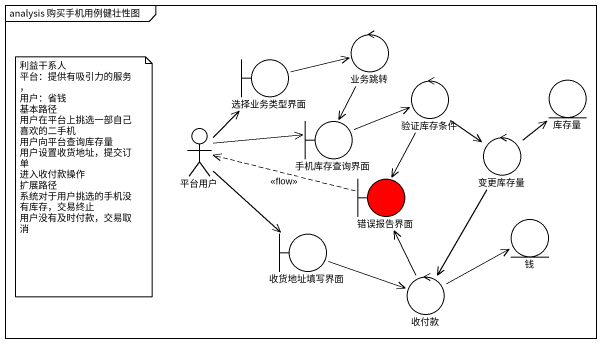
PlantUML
@startuml
mainframe analysis 购买手机用例健壮性图
control 业务跳转
boundary 选择业务类型界面
control 验证库存条件
entity 库存量
actor 平台用户
boundary 手机库存查询界面
control 变更库存量
boundary 错误报告界面 #FF0000
boundary 收货地址填写界面
entity 钱
control 收付款
业务跳转 --> 手机库存查询界面
选择业务类型界面 -right-> 业务跳转
验证库存条件 --> 变更库存量
验证库存条件 --> 错误报告界面
平台用户 -up-> 选择业务类型界面
平台用户 -right-> 手机库存查询界面
平台用户 --> 收货地址填写界面
手机库存查询界面 -right-> 验证库存条件
变更库存量 -up-> 库存量
变更库存量 --> 收付款
错误报告界面 .left.> 平台用户 : <<flow>>
收货地址填写界面 -right-> 收付款
收付款 -up-> 错误报告界面
收付款 -right-> 钱
note as N1
  利益干系人
  平台：提供有吸引力的服务，
  用户：省钱
  基本路径
  用户在平台上挑选一部自己喜欢的二手机
  用户向平台查询库存量
  用户设置收货地址，提交订单
  进入收付款操作
  扩展路径
  系统对于用户挑选的手机没有库存，交易终止
  用户没有及时付款，交易取消
end note
@enduml
